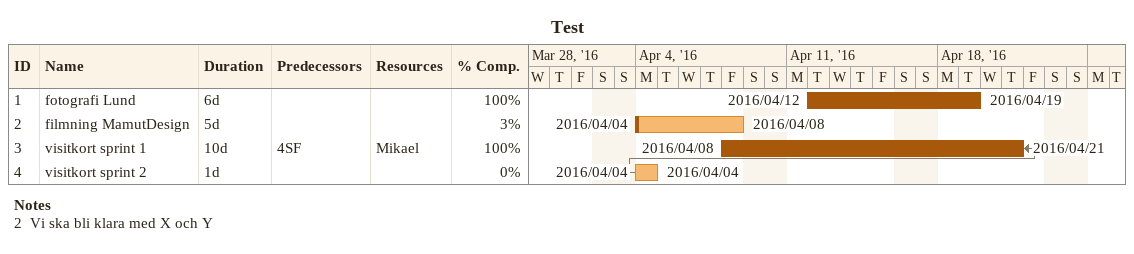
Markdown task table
Test

| ID | Task | Duration | Start | Finish | Predecessors | Resources | % complete |
|---|---|---|---|---|---|---|---|
| 1 | fotografi Lund | 6d | 2016-04-12 | 2016-04-19 |  |  | 100 |
| 2 | filmning MamutDesign | 5d | 2016-04-04 | 2016-04-08 |  |  | 3 |
| 3 | visitkort sprint 1 | 10d | 2016-04-08 | 2016-04-21 | 4SF | Mikael | 100 |
| 4 | visitkort sprint 2 | 1d | 2016-04-04 | 2016-04-04 |  |  | 0 |

Notes
- 2: Vi ska bli klara med X och Y
